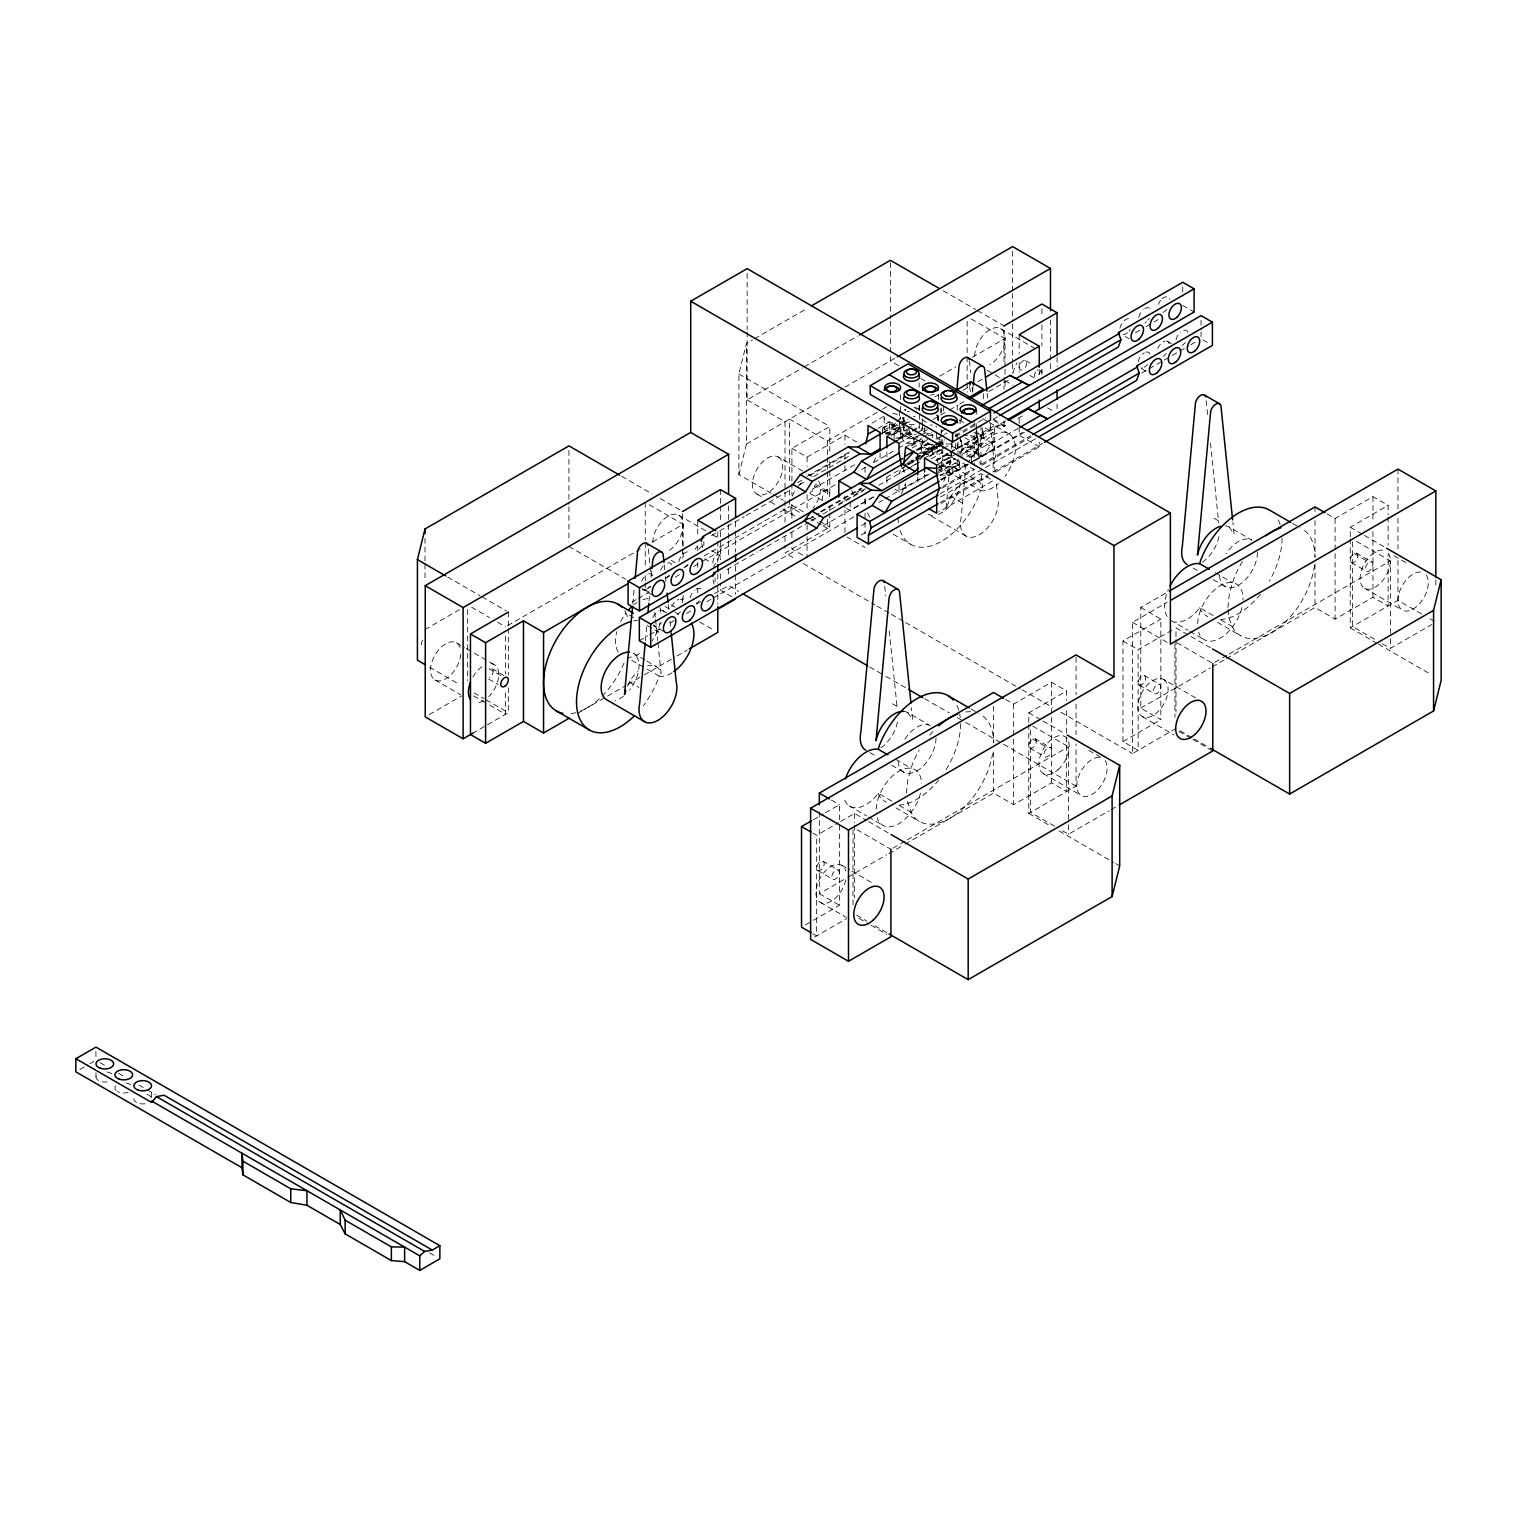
<?xml version="1.0" encoding="UTF-8"?>
<svg xmlns="http://www.w3.org/2000/svg" width="1517" height="1517" viewBox="0 0 1517 1517"><rect width="100%" height="100%" fill="white"/><g stroke="black" fill="none" stroke-linecap="round" stroke-linejoin="round"><path stroke-width="0.75" stroke-dasharray="5 3.75" d="M632.817 603.956L634.087 590.018M645.408 640.591L646.678 626.654M649.029 601.073L649.447 596.428M651.381 575.512L651.798 570.866M951.292 450.909L945.963 509.029L950.856 496.4A26.775 15.454 -60 0 1 982.542 487.905L981.101 473.816M951.5 448.596L951.918 443.931M966.007 464.316L961.114 517.771A26.775 15.454 -60 0 0 979.413 534.742A26.775 15.454 -60 0 0 997.693 496.647L996.252 482.558M966.86 455.005L968.358 438.735M972.606 392.239L973.042 387.594M906.445 793.107L907.924 779.226L912.286 764.587A61.609 35.574 -60 0 1 919.207 750.175M951.633 451.459L950.647 460.713L946.305 475.352A61.609 35.574 -60 0 1 942.626 483.676M1227.898 607.521L1229.377 593.64L1233.738 579.001A61.609 35.574 -60 0 1 1243.03 560.664M421.214 644.877L422.845 638.316M771.205 493.272L738.893 474.593L738.893 373.997L746.459 343.392L752.546 339.884M738.893 474.593L746.459 443.988L746.459 343.392M647.342 669.281L658.985 675.994L657.79 679.957A61.609 35.574 -60 0 1 643.246 705.822M947.48 471.389L980.437 490.408L979.261 494.371A61.609 35.574 -60 0 1 935.837 544.148A61.609 35.574 -60 0 1 899.448 528.314M900.358 470.384L899.031 473.987L905.08 470.498M627.412 686.158L629.403 681.986A26.775 15.454 -60 0 1 637.898 671.424M891.712 801.09L878.153 793.258L876.238 795.856A32.141 18.564 -60 0 1 843.68 796.766M1213.164 615.504L1199.606 607.672L1197.709 610.27A32.141 18.564 -60 0 1 1175.011 622.027M1018.229 428.306L992.289 443.286L982.542 456.352L969.932 449.07L962.1 453.583M969.932 449.07L980.437 436.441L1004.387 422.617M897.969 438.451L903.848 435.057L911.414 425.993M895.485 423.186L891.237 427.775L903.848 435.057M896.907 421.65L901.174 417.061M754.575 338.708L807.272 308.273M747.141 331.901L747.141 399.862L802.265 368.024M804.313 366.849L857.408 336.186M425.007 629.574L459.461 609.682M746.459 443.988L895.694 357.822M791.912 481.117L791.912 448.368L829.799 426.486L829.799 452.218M507.588 625.63L640.269 549.04M652.5 541.967L683.124 524.294L683.124 550.292M789.561 480.567L789.561 419.109L827.448 440.973L880.505 410.33M882.553 409.154L888.678 405.608M939.706 376.159L956.032 366.735M972.359 357.291L1005.031 338.443L1005.031 366.811M791.912 448.368L807.063 457.11L844.95 435.246L856.991 442.187M871.991 423.11L884.089 416.132M878.04 428.363L890.138 421.385M934.737 396.961L938.758 394.648M894.12 424.153A9.159 5.291 0 0 0 889.379 424.153L882.894 427.889A9.159 5.291 0 0 0 882.894 430.638M884.127 430.107L894.196 424.286M807.196 476.281L849.842 451.668M883.406 432.288L897.268 424.286M899.278 423.129L905.308 419.64M882.894 432.876L889.379 429.14A9.159 5.291 0 0 1 900.586 435.626L895.732 438.413M797.79 482.596L801.867 480.244M809.983 475.561L848.553 453.28M891.977 428.211L898.026 424.722M900.036 423.565L908.076 418.92M885.473 434.146L899.581 425.993M901.591 424.836L907.64 421.347M711.435 535.577L717.579 532.031M719.627 530.855L744.202 516.671M746.25 515.477L789.238 490.655M799.478 484.757L805.603 481.211M813.795 476.49L848.61 456.389M886.8 434.26L910.01 420.93M963.238 390.21L969.837 386.323M977.991 381.601L982.087 379.25M886.914 436.384L903.032 427.073M891.749 434.545A9.159 5.291 0 0 0 894.12 434.374L900.586 430.638A9.159 5.291 0 0 0 899.676 426.618M909.271 428.097L902.786 431.852A9.159 5.291 0 0 0 914.011 438.318L920.478 434.583M898.197 438.603L910.295 431.624M912.305 430.449L918.354 426.96M812.353 489.195L855.341 464.373M898.329 439.551L910.617 432.459M912.665 431.283L918.79 427.737M933.126 419.45L947.461 411.183M949.509 410.007L957.701 405.267M959.749 404.091L965.874 400.545M899.695 439.115L907.735 434.488L916.23 434.829M429.273 714.583L461.604 695.924M645.256 582.793L645.256 589.904L651.343 586.377M665.565 578.167L669.642 575.815M683.864 567.605L687.941 565.253M704.191 555.867L789.561 506.583L801.526 513.486M899.031 443.381L915.149 434.071M917.159 432.895L925.237 428.249M988.875 391.5L1010.625 378.947M923.132 432.08L928.006 429.273M632.191 601.946L636.287 599.594M638.335 598.4L648.574 592.502M675.179 577.124L681.323 573.578M693.61 566.486L699.754 562.94M701.783 561.764L836.91 483.752M861.466 469.568L865.562 467.217M873.754 462.476L896.282 449.487M898.329 448.292L918.79 436.479M920.838 435.303L926.982 431.757M905.63 447.174L921.748 437.863M923.758 436.706L931.817 432.061M902.786 436.839A9.159 5.291 0 0 0 914.011 443.305L920.478 439.57A9.159 5.291 0 0 0 920.8 438.204M911.129 445.145L921.198 439.323M911.565 445.96L919.605 441.333L926.413 441.845M912.305 447.951L924.403 440.973L936.52 447.97L936.52 441.087M941.336 431.492L946.191 428.685M927.873 439.437L921.388 443.173A9.159 5.291 0 0 0 932.614 449.658L939.099 445.903M916.116 449.904L928.195 442.926M916.875 450.34L928.954 443.362M935.932 439.171L942.702 435.417M917.88 450.132L928.12 444.216M940.388 437.124L946.532 433.578M917.747 454.171L933.865 444.86M935.875 443.704L941.924 440.214M820.469 511.513L861.087 488.076M920.591 453.716L934.681 445.581M936.691 444.424L944.731 439.778M809.054 518.985L819.199 513.125M821.228 511.95L861.846 488.512M915.301 457.641L935.439 446.017M937.449 444.86L943.479 441.371M860.992 489.82L852.801 494.542L851.871 490.256M908.076 462.628L914.22 459.082M916.268 457.906L936.747 446.074M938.795 444.898L944.92 441.352M955.16 435.436L985.879 417.725M903.696 465.605L913.765 459.784M915.794 458.627L935.951 446.984M937.961 445.827L944.01 442.338M838.806 504.023L865.411 488.664M908.399 463.842L918.638 457.925M920.686 456.75L941.166 444.917M955.501 436.649L973.914 426.012M1135.645 332.64L1143.837 327.919M1145.885 326.724L1152.029 323.178M1154.077 322.002L1158.173 319.632M904.985 466.364L914.353 460.77M915.073 460.542L937.241 447.743M939.251 446.567L945.3 443.078M726.795 569.615L757.495 551.885M759.543 550.709L808.675 522.341M810.723 521.146L820.962 515.249M823.01 514.054L863.95 490.427M886.459 477.419L906.938 465.605M908.986 464.43L917.178 459.689M919.207 458.513L937.639 447.875M924.555 458.115L938.663 449.961M878.817 485.288L909.536 467.558M911.584 466.383L917.728 462.837M929.997 455.745L940.237 449.828M993.464 419.109L997.56 416.739M907.09 469.341L913.139 465.852M915.149 464.676L921.198 461.187M929.257 456.541L941.773 449.487M943.365 448.387L951.823 443.685M931.248 458.892L943.346 451.895L953.453 457.736M973.8 432.629L979.489 434.279L994.64 425.537L994.64 448.71L970.065 462.894M935.856 460.334L947.954 453.355M949.964 452.199L962.062 445.221L959.408 434.943M823.598 525.584L874.778 496.04M936.179 460.58L948.466 453.488M950.514 452.313L983.263 433.407L982.22 429.273M846.372 508.404L850.165 510.584L874.74 496.4M936.141 460.94L948.428 453.848M956.62 449.127L1005.752 420.759M952.733 457.584A9.159 5.291 0 0 0 947.992 457.584L941.507 461.32A9.159 5.291 0 0 0 952.733 467.786L959.218 464.05A9.159 5.291 0 0 0 956.848 458.949M969.173 457.11A9.159 5.291 0 0 0 971.544 456.92L978.029 453.185A9.159 5.291 0 0 0 966.803 446.719L960.337 450.454A9.159 5.291 0 0 0 960.337 453.185M936.691 465.112L993.123 432.535L993.123 441.276L995.778 455.934L993.123 463.14L993.123 471.901M472.451 733.394L508.328 712.687L508.328 686.936M696.531 604.031L700.513 601.718M714.469 593.659L728.577 585.524L738.798 591.421M829.799 513.049L829.799 527.082L785.01 552.947L795.23 558.844M993.882 420.626L1004.026 426.486L1008.976 423.641M1017.983 418.427L1023.956 414.975M938.606 467.141L954.269 458.115M639.34 640.724L647.531 635.983M649.579 634.808L659.819 628.891M670.059 622.994L674.136 620.624M686.424 613.532L692.567 609.986M706.903 601.718L710.999 599.348M713.047 598.172L854.299 516.614M878.855 502.43L882.951 500.06M884.999 498.884L928.006 474.062M938.227 468.146L954.61 458.703M962.802 453.962L983.263 442.149L994.64 448.71M894.992 489.157L899.031 491.489L929.257 474.025M939.345 468.203L955.463 458.892M936.691 473.854L958.858 461.054M966.917 456.408L993.123 441.276M939.895 475.504L962.062 462.704L974.179 469.701L974.179 462.837M940.464 479.77L948.504 475.124M941.507 466.307A9.159 5.291 0 0 0 952.733 472.773L959.218 469.037A9.159 5.291 0 0 0 947.992 462.571L947.992 457.584M973.174 460.978L978.029 458.172A9.159 5.291 0 0 0 966.803 451.687L966.803 446.719M981.783 455.915L1022.382 432.459M861.561 525.546L865.657 523.175M941.412 479.448L968.017 464.069M941.223 480.206L972.757 462.002M974.71 460.865L1025.151 431.795M942.759 486.54L973.592 468.734M981.651 464.069L1030.783 435.701M861.201 535.027L867.345 531.481M941.924 488.322L974.179 469.701M981.992 465.283L1031.124 436.915M1141.675 373.087L1162.136 361.274M1164.184 360.098L1170.328 356.552M1172.376 355.357L1188.759 345.914M1190.807 344.719L1196.951 341.173M940.123 493.821L1036.339 438.28M940.692 496.912L981.006 473.645L993.123 480.642L938.701 512.063M940.123 502.582L991.303 473.02M993.351 471.844L1042.482 443.476M577.218 713.578L605.492 697.251M607.54 696.075L625.914 685.475M627.962 684.281L642.26 676.032M644.289 674.856L674.913 657.183M676.961 655.989L687.163 650.11M941.242 503.416L988.212 476.3M996.385 471.578L1039.259 446.832L1039.259 442.149M79.87 1069.523L87.891 1064.877M89.901 1063.72L93.921 1061.407M1140.784 607.521L1160.846 619.107L1160.846 719.703L1140.784 708.117L1140.784 607.521L1167.332 592.199M1175.997 728.444L1132.516 753.57L1132.516 622.349L1167.218 602.306M813.491 819.654L823.447 813.908M825.438 812.752L839.394 804.693L839.394 821.076M1005.6 699.47L1013.64 704.097L1051.509 682.233L1066.66 690.975L1066.66 700.342M1172.015 630.162L1138.129 649.712L1138.129 750.327L1122.978 741.566L1122.978 640.97L1160.846 619.107M1327.072 513.865L1335.093 518.511L1372.961 496.647L1388.112 505.389L1388.112 514.756M812.884 833.117L816.677 835.317L838.598 822.65M840.589 821.493L854.545 813.434L866.719 820.469M1028.791 722.206L1028.791 712.857L1066.66 690.975M1350.244 536.62L1350.244 527.252L1388.112 505.389M892.963 848.136L905.194 841.063M907.242 839.887L1068.499 746.781L1068.499 822.442M1214.852 662.284L1227.101 655.211M1229.149 654.036L1390.387 560.93L1390.387 636.59M819.332 811.823L819.332 893.703L845.86 878.381M847.908 877.205L886.705 854.792M888.753 853.616L903.032 845.367M905.08 844.192L993.559 793.107L1013.64 804.693L1051.509 782.829L1066.66 791.571L1066.66 709.691M1140.784 708.117L1210.206 668.03M1212.235 666.854L1224.503 659.781M1226.532 658.606L1315.011 607.521L1335.093 619.107L1372.961 597.243L1388.112 605.985L1388.112 554.52M805.508 924.858L811.481 921.407M813.491 920.25L839.394 905.289L839.394 823.409M1122.978 741.566L1160.846 719.703M814.648 937.07L846.581 918.638M1028.791 724.538L1028.791 813.453L1076.065 786.147L1076.065 743.975M1350.244 538.952L1350.244 627.848L1397.972 600.296L1421.884 614.12M1062.507 830.804L1068.499 834.255L1109.155 810.78M1111.184 809.604L1117.271 806.096M1382.423 643.815L1390.387 648.404L1431.896 624.454M940.18 474.859L949.263 475.561L938.625 469.417M980.437 490.408L982.333 490.825A32.141 18.564 -60 0 0 998.243 483.695M658.985 675.994L660.881 676.411A32.141 18.564 -60 0 0 672.372 672.6M1182.729 305.448L1194.088 312.009M1202.924 339.903L1208.613 343.183M1167.578 341.439L1171.371 343.619M1125.292 336.509L1129.065 338.689M1141.694 368.783L1147.383 372.063M943.157 290.752L975.621 309.487M977.65 310.663L1004.026 325.89L1004.026 363.322M1350.244 527.252L1362.361 534.249M1364.39 535.425L1384.585 547.087M1000.575 328.639L1036.471 349.346M1393.933 555.715L1407.89 563.774M971.127 318.873L1005.031 338.443A21.428 12.364 -60 0 1 989.861 364.687M1356.501 541.36L1390.387 560.93M1025.644 360.629L1033.229 364.99M1356.71 553.231A5.347 3.091 -60 0 1 1355.003 561.537A5.347 3.091 -60 0 1 1350.377 558.863A5.347 3.091 -60 0 1 1356.71 553.231L1371.861 561.992A5.347 3.091 -60 0 1 1370.154 570.278A5.347 3.091 -60 0 1 1365.528 567.605A5.347 3.091 -60 0 1 1371.861 561.992M1354.036 553.496L1369.187 562.257M1292.56 523.422L1300.316 527.897M1029.759 375.363L1035.447 378.643A5.347 3.091 -60 0 1 1036.225 371.305M1351.344 562.523L1366.495 571.264M1429.867 618.708L1435.841 622.16M987.131 370.357L993.104 373.808M995.114 374.946L1003.078 379.553M1005.069 380.71L1013.053 385.318M1364.523 588.236L1402.41 610.099M1047.583 407.902L1053.272 411.183M1214.017 518.283L1221.602 522.644M1225.243 525.811A26.775 15.454 -60 0 1 1229.168 527.025L1251.904 540.147A26.775 15.454 -60 0 0 1226.324 553.629M993.066 419.014L1005.031 425.917M1374.44 639.207L1352.519 626.54L1352.519 541.436M898.519 365.578L890.403 360.894L890.403 353.859M920.838 378.454L924.896 380.805M1039.259 446.832L1019.177 435.246L1019.177 411.847M1350.244 627.848L1376.507 643.018M1378.517 644.175L1431.043 674.515M982.694 418.654L988.496 422.01M989.236 422.409L1007.876 433.198M985.045 427.87L993.123 432.535M959.521 420.266L963.466 422.56M975.526 432.004L979.489 434.279M980.437 436.441L992.289 443.286M1215.231 572.668L1232.676 582.737M1193.215 568.117L1197.197 570.43M1213.145 579.627L1225.11 586.529M964.793 437.655L980.304 446.605A32.141 18.564 -60 0 1 1011.725 436.194A32.141 18.564 -60 0 1 1005.031 476.357M907.735 434.488L919.605 441.333M1220.92 619.979L1232.562 626.692M954.914 467.805L977.65 480.927M1217.392 622.292L1240.659 635.718M1170.498 620.188L1187.944 630.257M1189.878 631.375L1203.436 639.207M738.893 373.997L829.799 426.486M950.856 496.4L966.007 505.142M1210.509 647.778L1175.997 627.848L1175.997 637.216M1176.927 642.753L1212.804 663.46M747.141 399.862L785.01 421.726L785.01 489.669M1132.516 622.349L1170.384 644.213M966.007 536.07L928.139 514.206A26.775 15.454 -60 0 0 932.064 515.401M1122.978 640.97L1138.129 649.712M778.297 456.958A21.428 12.364 -60 0 1 771.508 490.162A21.428 12.364 -60 0 1 752.963 479.448A21.428 12.364 -60 0 1 778.297 456.958L806.21 473.076M808.201 474.233L812.202 476.528M1163.672 679.464A21.428 12.364 -60 0 1 1156.883 712.649A21.428 12.364 -60 0 1 1138.338 701.935A21.428 12.364 -60 0 1 1163.672 679.464L1199.568 700.171M815.425 484.17L828.68 491.83M1144.595 675.691A5.347 3.091 -60 0 1 1142.889 683.996A5.347 3.091 -60 0 1 1138.262 681.323A5.347 3.091 -60 0 1 1144.595 675.691L1159.746 684.451A5.347 3.091 -60 0 1 1158.04 692.738A5.347 3.091 -60 0 1 1153.413 690.064A5.347 3.091 -60 0 1 1159.746 684.451M829.287 496.761A5.347 3.091 -60 0 0 826.007 492.096L814.648 485.535A5.347 3.091 -60 0 1 809.869 492.513M893.285 534.287L910.731 544.356M810.059 493.461L823.333 501.103M1139.229 684.982L1154.38 693.724M773.234 494.428L783.322 500.269M791.4 504.933L803.536 511.931M811.614 516.595L817.663 520.084M819.692 521.26L829.799 527.082M846.941 536.999L865.012 547.428M1180.055 730.796L1192.248 737.831M1194.277 738.988L1208.48 747.198M809.49 518.093L821.456 524.996M823.447 526.134L827.448 528.447L827.448 518.985M1178.918 731.365L1190.883 738.286M1192.874 739.424L1212.804 750.934M756.869 494.087L762.861 497.538M770.826 502.127L774.827 504.44M782.791 509.048L794.756 515.951A21.428 12.364 -60 0 1 790.319 506.147M1142.244 716.574L1174.139 734.987M803.403 563.565L874.949 604.866M876.997 606.042L889.265 613.133M891.313 614.309L903.582 621.382M905.611 622.558L1020.088 688.661M1022.136 689.837L1052.798 707.529M1060.971 712.25L1132.516 753.57M621.705 476.338L652.139 493.916M660.255 498.6L680.545 510.319M1028.791 712.857L1040.909 719.854M1042.938 721.011L1065.143 733.849M1088.732 750.346L1100.697 757.248M678.687 515.192L710.582 533.605M712.573 534.761L716.574 537.056A21.428 12.364 -60 0 0 713.426 536.089M649.238 504.725L683.124 524.294M1032.603 726.055L1068.499 746.781M711.757 550.576L719.342 554.957M1035.258 738.817A5.347 3.091 -60 0 1 1033.551 747.122A5.347 3.091 -60 0 1 1028.924 744.449A5.347 3.091 -60 0 1 1035.258 738.817L1050.409 747.578A5.347 3.091 -60 0 1 1048.702 755.864A5.347 3.091 -60 0 1 1044.075 753.19A5.347 3.091 -60 0 1 1050.409 747.578M1032.584 739.082L1047.735 747.843M971.108 709.008L978.863 713.483M704.514 558.768L712.099 563.148M1029.891 748.109L1045.042 756.85M869.62 666.949L883.937 675.217M885.966 676.392L906.408 688.187M924.801 698.806L949.339 712.971M957.511 717.693L963.655 721.239M965.684 722.414L1076.065 786.147M1043.393 773.651L1081.261 795.515M671.216 560.361L675.198 562.655M731.82 596.769L720.442 590.208L720.442 583.192M892.565 703.869L898.254 707.15M903.791 711.397A26.775 15.454 -60 0 1 907.716 712.611L928.556 724.652M645.256 589.904L649.238 592.199M671.159 604.866L675.16 607.16M1054.543 826.196L1030.612 812.391L1030.612 724.917M568.932 546.48L625.763 579.285M641.994 588.653L648.081 592.161M699.735 621.989L713.786 630.105M652.082 594.911L642.62 589.449A8.837 5.101 -60 0 0 650.148 586.245M1028.791 813.453L1051.016 826.272M1059.094 830.937L1113.63 862.433M1115.659 863.59L1119.698 865.923M665.11 606.478L672.865 610.953M674.8 612.072L678.668 614.328M662.701 610.536L666.494 612.716M895.732 759.372L911.224 768.323M663.327 631.319L653.865 625.838A8.837 5.101 -60 0 0 661.412 622.634M869.772 752.565L875.745 756.016M891.693 765.213L903.658 772.134M633.651 617.647L625.895 613.171L624.852 610.63M647.209 625.478L653.031 628.834M654.965 629.953L658.852 632.191L657.79 629.669A61.609 35.574 -60 0 0 650.869 623.24M899.467 805.565L911.091 812.278M644.839 659.952L633.461 653.391A26.775 15.454 -60 0 1 629.536 690.064M646.716 661.052L656.197 666.513M895.94 807.878L919.207 821.304M631.831 660.331L645.408 668.163M849.046 805.774L866.491 815.843M868.426 816.961L881.984 824.793M447.724 577.086L480.055 595.745M482.065 596.921L506.318 610.915M629.403 681.986L638.885 687.448M831.373 800.066L839.394 804.693M868.748 821.645L889.038 833.364M471.654 607.255L489.593 617.609M497.576 622.217L505.54 626.824M857.029 829.742L890.915 849.311M456.408 642.81L464.392 647.418M466.383 648.574L472.356 652.026M474.347 653.163L494.277 664.674M841.783 865.297L849.748 869.905M851.739 871.061L873.678 883.728M492.077 668.675L507.228 677.416M500.762 675.501L489.403 668.94A5.347 3.091 -60 0 1 493.177 671.121A5.347 3.091 -60 0 1 489.403 677.682M823.143 861.296A5.347 3.091 -60 0 1 821.437 869.582A5.347 3.091 -60 0 1 816.81 866.909A5.347 3.091 -60 0 1 823.143 861.296L838.294 870.037A5.347 3.091 -60 0 1 836.588 878.343A5.347 3.091 -60 0 1 831.961 875.65A5.347 3.091 -60 0 1 838.294 870.037M488.607 679.047L498.088 684.508M817.777 870.568L832.928 879.31M429.558 667.196L459.86 684.679M473.987 692.852L484.094 698.673M486.123 699.849L508.328 712.687M819.332 893.703L839.394 905.289M856.574 915.206L866.719 921.066M874.835 925.749L887.009 932.784M473.645 695.867L487.602 703.926M489.593 705.083L505.54 714.298L505.54 690.652M859.02 918.373L868.976 924.118M870.986 925.275L886.933 934.472M434.981 679.919L460.903 694.881M820.356 902.425L846.277 917.387M812.884 933.713L816.677 935.913L816.677 835.317M100.027 1062.621L106.152 1066.167M118.44 1073.259L124.584 1076.805M138.919 1085.072L145.063 1088.618M147.111 1089.794L155.303 1094.534M429.614 1252.909L435.758 1256.455M1229.168 527.025L1234.079 534.003L1232.866 522.265M907.716 712.611L912.608 719.589L911.414 707.851M627.545 616.717L625.895 613.171A32.141 18.564 -60 0 0 619.543 623.98M1199.606 607.672L1200.781 610.27A61.609 35.574 -60 0 0 1207.703 616.698M878.153 793.258L879.329 795.856A61.609 35.574 -60 0 0 886.25 802.284M980.304 446.605L979.261 444.083A61.609 35.574 -60 0 0 963.314 434.867M902.975 467.52L904.568 473.683M969.382 386.664L970.975 392.865M712.99 579.949L714.033 584.102M701.726 543.56L702.788 547.694M1228.144 609.55L1229.377 619.676L1233.738 629.29A61.609 35.574 -60 0 0 1279.95 626.786A61.609 35.574 -60 0 0 1314.651 564.002M951.633 442.774L952.145 446.832M907.431 801.223L912.286 814.894A61.609 35.574 -60 0 0 957.568 813.131A61.609 35.574 -60 0 0 992.895 751.939M1206.167 400.791L1207.854 417.232M1210.509 443.059L1218.682 522.91M987.112 393.339L987.605 398.023M990.241 423.85L995.304 473.171M969.553 361.103L970.766 372.841M972.207 386.93L972.681 391.633M976.303 426.846L980.153 464.43M884.714 586.396L885.681 595.783M889.284 630.996L897.23 708.496M664.218 564.836L665.186 574.222M665.413 576.574L665.906 581.276M668.314 604.752L668.788 609.455M669.983 621.193L670.704 628.228M648.347 549.04L651.229 577.218M654.832 612.432L655.325 617.135M655.553 619.486L657.733 640.61M657.961 642.961L661.09 673.491A26.775 15.454 -60 0 0 647.702 665.754M1435.841 579.987L1435.841 587.022M1397.972 469.094L1397.972 508.916M1397.972 518.283L1397.972 548.756M1397.972 560.475L1397.972 600.296M1390.387 638.96L1390.387 648.404M1388.112 517.088L1388.112 545.153M1372.961 496.647L1372.961 522.379M1372.961 531.727L1372.961 597.243M1335.093 518.511L1335.093 619.107M1315.011 506.925L1315.011 511.494M1315.011 520.634L1315.011 557.213A61.609 35.574 -60 0 0 1302.25 529.016M1315.011 564.077L1315.011 607.521M1201.047 320.277L1201.047 329.549M1201.047 331.863L1201.047 336.49M1182.729 286.903L1182.729 296.175M1175.997 639.548L1175.997 712.08M1174.935 643.966L1174.935 717.257M1076.065 657.278L1076.065 694.767M1076.065 704.135L1076.065 734.588M1068.499 824.793L1068.499 834.255M1057.065 357.216L1057.065 366.583M1057.065 404.015L1057.065 408.699M1051.509 682.233L1051.509 714.981M1051.509 717.332L1051.509 782.829M1050.485 320.011L1050.485 369.219M1041.914 308.71L1041.914 315.726M1041.914 325.074L1041.914 346.141M1041.914 369.522L1041.914 374.206M1039.259 369.636L1039.259 374.301M1019.177 334.65L1019.177 353.366M1019.177 362.715L1019.177 372.082M1013.64 704.097L1013.64 736.845M1013.64 739.196L1013.64 804.693M1012.597 251.272L1012.597 291.112M1012.597 293.464L1012.597 321.566M1012.597 323.917L1012.597 361.406M1012.597 363.758L1012.597 373.125M1005.031 369.181L1005.031 378.643M1005.031 380.995L1005.031 388.087M1004.026 377.373L1004.026 389.054M1004.026 421.821L1004.026 426.486M993.559 706.22L993.559 742.799A61.609 35.574 -60 0 0 980.797 714.602M993.559 751.958L993.559 793.107M983.395 393.756L983.395 400.716M983.263 433.407L983.263 442.149M981.006 425.537L981.006 464.486M978.332 451.819L978.332 456.807M976.815 431.283L976.815 451.819M976.152 423.471L976.152 430.544M976.152 432.895L976.152 439.968M974.179 421.593L974.179 426.182M974.179 435.341L974.179 460.542M971.544 456.92L971.544 461.908M967.144 321.301L967.144 354.409M967.144 356.76L967.144 380.407M967.144 382.777L967.144 392.22M962.062 445.221L962.062 458.343M961.55 415.317L961.55 422.162M961.55 440.404L961.55 451.819M960.09 418.768L960.09 430.544M960.014 451.819L960.014 456.807M959.521 462.685L959.521 467.672M958.004 442.149L958.004 462.685A7.642 4.399 0 0 1 946.551 466.496A7.642 4.399 0 0 1 946.551 458.874A7.642 4.399 0 0 1 958.004 462.685M957.208 405.475L957.208 410.197M957.208 434.412L957.208 441.485M957.208 443.836L957.208 450.89A8.04 4.646 0 0 0 949.187 446.263M955.463 443.59L955.463 450.151M952.733 467.786L952.733 472.773M943.346 406.082L943.346 412.946M942.721 439.873L942.721 444.443M942.721 446.719L942.721 462.685M941.147 407.826L941.147 412.548M941.147 429.709L941.147 436.763M941.147 439.115L941.147 446.188M941.204 462.685L941.204 467.672M940.919 408.699L940.919 413.269M938.492 394.667L938.492 399.388M938.283 416.416L938.283 421.119M937.999 415.715L937.999 420.266M937.885 414.881L937.885 421.726M936.52 431.928L936.52 438.811M932.746 437.825L932.746 434.507A9.159 5.291 0 0 1 930.376 434.677M932.614 449.658L932.614 454.645A9.159 5.291 0 0 1 921.388 448.16M924.403 427.851L924.403 432.212M924.555 474.157L924.555 478.727M922.601 424.001L922.601 430.847M922.601 439.987L922.601 444.538M922.203 418.768L922.203 425.841M921.084 444.538L921.084 449.525M919.567 405.608L919.264 428.647M919.093 382.701L919.093 387.252M919.093 405.513L919.093 410.064M917.747 477.096L917.747 483.961M914.011 438.318L914.011 443.305M909.271 429.766L909.271 433.085A9.159 5.291 0 0 1 911.641 432.914M905.63 484.359L905.63 488.739M903.999 417.251L903.999 433.217M903.487 417.384L903.487 429.159M902.482 433.217L902.482 438.204M900.624 394.667L900.624 404.091M900.624 406.442L900.624 413.515M900.908 429.254L900.908 434.241M899.372 411.012L899.372 420.133M899.372 422.428L899.372 429.254A7.642 4.399 0 0 1 887.919 433.085A7.642 4.399 0 0 1 887.919 425.443A7.642 4.399 0 0 1 899.372 429.254M899.031 484.928L899.031 491.489M894.12 434.374L894.12 439.361M890.403 262.631L890.403 318.779M890.403 321.111L890.403 351.527M889.379 424.153L889.379 429.14M886.914 452.407L886.914 456.996M886.914 477.608L886.914 484.492M884.108 417.858L884.108 429.254M882.591 429.254L882.591 434.241M880.088 453.052L880.088 459.935M865.012 467.407L865.012 474.271M865.012 503.985L865.012 497.121A61.609 35.574 -60 0 0 866.055 507.437M865.012 513.125L865.012 519.99M865.012 522.284L865.012 533.7M854.545 813.434L854.545 822.802M854.545 825.134L854.545 897.666M853.028 829.799L853.028 905.459M850.165 501.843L850.165 510.584M844.95 435.246L844.95 444.595M844.95 453.962L844.95 463.311M844.95 465.643L844.95 472.678M844.95 496.059L844.95 507.759M844.95 510.091L844.95 535.842M829.799 461.585L829.799 468.601M829.799 470.934L829.799 496.666M829.799 506.033L829.799 510.717M827.448 440.973L827.448 455.157M827.448 457.527L827.448 469.341M827.448 471.711L827.448 497.709M807.063 457.11L807.063 466.459M807.063 494.542L807.063 510.907M807.063 524.958L807.063 534.306M807.063 536.639L807.063 557.706L791.912 548.964L791.912 541.929M791.912 483.449L791.912 495.149M791.912 504.497L791.912 518.549M791.912 532.581L791.912 539.597M789.561 490.029L789.561 497.121M789.561 499.491L789.561 506.583M785.01 492.02L785.01 506.071M785.01 508.423L785.01 522.474M785.01 536.544L785.01 548.244M747.141 273.325L747.141 329.568M735.593 521.753L735.593 528.769M735.593 531.121L735.593 552.169M735.593 566.201L735.593 594.285M728.577 505.863L728.577 522.265M728.577 524.598L728.577 538.668M728.577 541L728.577 555.07M728.577 569.122L728.577 573.805M720.442 489.612L720.442 503.663M720.442 505.995L720.442 522.379M720.442 531.727L720.442 559.792M720.442 573.843L720.442 580.859M717.806 531.822L717.806 538.838M717.806 541.19L717.806 562.238M717.806 573.938L717.806 583.287M717.806 585.638L717.806 604.354M715.095 577.92L715.095 582.054M703.85 541.512L703.85 545.646M697.725 520.236L697.725 536.601M697.725 545.968L697.725 550.652M697.725 562.352L697.725 569.368M697.725 588.084L697.725 592.749M683.124 552.662L683.124 557.384M683.124 595.214L683.124 599.936M682.574 513.827L682.574 546.575M682.574 548.926L682.574 558.275M682.574 598.039L682.574 602.723M645.256 502.411L645.256 540.242M645.256 542.612L645.256 566.258M645.256 575.702L645.256 580.442M568.932 450.568L568.932 504.365M568.932 506.697L568.932 541.797M508.328 612.072L508.328 626.123M508.328 628.455L508.328 675.255M505.54 636.268L505.54 674.098M467.672 609.682L467.672 680.602M425.007 538.345L425.007 561.726M425.007 564.077L425.007 580.442M151.548 1092.278L151.548 1098.839M95.988 1072.614L95.988 1076.975M95.931 1051.509L95.931 1058.07M1197.634 623.639A32.141 18.564 -60 0 1 1221.488 585.012A32.141 18.564 -60 0 1 1243.011 600.144M1241.949 607.502A32.141 18.564 -60 0 1 1235.54 622.596L1230.647 629.29A32.141 18.564 -60 0 1 1198.601 632.115M1278.3 519.895A61.609 35.574 -60 0 1 1280.576 526.039M1282.055 538.194A61.609 35.574 -60 0 1 1269.312 581.125M1260.286 594.323A61.609 35.574 -60 0 1 1220.787 619.524M1167.123 616.49A32.141 18.564 -60 0 1 1168.299 589.601M1257.441 552.416A26.775 15.454 -60 0 1 1238.498 585.202A26.775 15.454 -60 0 1 1219.573 574.279M1218.928 536.563A26.775 15.454 -60 0 1 1200.63 563.338M909.081 422.447A9.159 5.291 0 0 1 906.882 421.916M904.985 421.081A9.159 5.291 0 0 1 902.293 417.346M913.822 407.239A9.159 5.291 0 0 1 919.397 409.704M915.282 416.17A7.642 4.399 0 0 1 913.443 416.606M904.853 410.159A7.642 4.399 0 0 1 906.066 409.23M915.282 408.547A7.642 4.399 0 0 1 916.856 409.23M961.797 452.957A7.642 4.399 0 0 1 968.51 447.42A7.642 4.399 0 0 1 976.777 452.199A7.642 4.399 0 0 1 967.201 456.067M976.815 413.041A7.642 4.399 0 0 1 976.55 414.179M921.521 430.771A9.159 5.291 0 0 1 921.521 428.022M930.376 433.805A7.642 4.399 0 0 1 923.758 431.605M923 430.544A7.642 4.399 0 0 1 923 428.249M930.376 424.988A7.642 4.399 0 0 1 932.348 425.139M935.761 426.277A7.642 4.399 0 0 1 936.975 427.187M934.188 394.439A7.642 4.399 0 0 1 930.376 395.027M917.027 436.327A7.642 4.399 0 0 1 906.237 436.327A7.642 4.399 0 0 1 906.237 430.088M950.931 443.893A9.159 5.291 0 0 1 942.076 442.509M939.706 440.139A9.159 5.291 0 0 1 939.706 437.408M955.027 435.038A9.159 5.291 0 0 1 956.487 436.137M941.185 432.648A7.642 4.399 0 0 1 941.943 431.587M956.184 433.786A7.642 4.399 0 0 1 955.938 434.924M1162.174 298.754A8.837 5.101 -60 0 1 1169.835 299.456M1166.914 309.24A8.837 5.101 -60 0 1 1162.174 312.711M1158.381 304.31A8.837 5.101 -60 0 1 1160.676 300.347M1144.861 308.52A8.837 5.101 -60 0 1 1150.891 310.378M1149.279 318.286A8.837 5.101 -60 0 1 1147.971 320.182M1146.473 321.775A8.837 5.101 -60 0 1 1144.861 322.95M1138.812 317.356A8.837 5.101 -60 0 1 1143.23 309.696M1119.887 328.279A8.837 5.101 -60 0 1 1125.102 319.992A8.837 5.101 -60 0 1 1131.322 319.935M1130.336 329.227A8.837 5.101 -60 0 1 1129.046 331.123M1127.529 332.697A8.837 5.101 -60 0 1 1122.789 334.726M1183.715 330.251A8.837 5.101 -60 0 1 1188.342 334.555M1185.232 342.614A8.837 5.101 -60 0 1 1182.103 345.383M1176.054 339.77A8.837 5.101 -60 0 1 1180.473 332.128M1166.289 341.041A8.837 5.101 -60 0 1 1169.19 343.733M1166.289 353.537A8.837 5.101 -60 0 1 1163.16 356.305M1157.755 348.607A8.837 5.101 -60 0 1 1161.548 343.051M1163.16 341.875A8.837 5.101 -60 0 1 1164.772 341.192M1145.847 352.115A8.837 5.101 -60 0 1 1150.265 354.675M1147.345 364.478A8.837 5.101 -60 0 1 1144.216 367.247M1142.604 367.929A8.837 5.101 -60 0 1 1141.087 368.081M1138.186 361.653A8.837 5.101 -60 0 1 1144.216 352.816M648.65 573.881A8.837 5.101 -60 0 1 653.068 576.441M641.615 581.314A8.837 5.101 -60 0 1 647.038 574.583M667.594 562.959A8.837 5.101 -60 0 1 672.012 565.5M669.092 575.303A8.837 5.101 -60 0 1 665.963 578.072M660.559 570.373A8.837 5.101 -60 0 1 664.351 564.817M678.876 561.537A8.837 5.101 -60 0 1 684.091 553.231A8.837 5.101 -60 0 1 690.33 553.193M688.035 564.362A8.837 5.101 -60 0 1 684.907 567.13M889.379 434.374A9.159 5.291 0 0 1 883.804 431.909M896.319 424.684A9.159 5.291 0 0 1 898.216 425.519M659.895 610.289A8.837 5.101 -60 0 1 664.313 612.83M652.86 617.703A8.837 5.101 -60 0 1 658.283 610.972M680.337 599.196A8.837 5.101 -60 0 1 682.631 600.523M680.337 611.711A8.837 5.101 -60 0 1 677.227 614.48M671.803 606.781A8.837 5.101 -60 0 1 678.839 599.348M696.151 589.108A8.837 5.101 -60 0 1 701.575 589.582M699.28 600.77A8.837 5.101 -60 0 1 696.151 603.538M690.121 597.945A8.837 5.101 -60 0 1 694.539 590.284M947.101 433.502A8.04 4.646 0 0 1 945.167 433.047M942.228 431.34A8.04 4.646 0 0 1 941.412 430.221M951.254 455.384A8.04 4.646 0 0 1 941.412 449.696M932.329 444.443A8.04 4.646 0 0 1 922.203 439.968M928.157 435.474A8.04 4.646 0 0 1 938.283 439.968M970.197 435.474A8.04 4.646 0 0 1 976.038 440.764A8.04 4.646 0 0 1 967.429 444.576A8.04 4.646 0 0 1 960.09 439.968M919.283 406.082A8.04 4.646 0 0 1 918.487 409.609M909.442 411.771A8.04 4.646 0 0 1 907.507 411.316M905.839 410.576A8.04 4.646 0 0 1 904.568 409.609M911.527 433.805A8.04 4.646 0 0 1 904.568 426.846M909.442 424.684A8.04 4.646 0 0 1 917.216 425.879M918.487 426.846A8.04 4.646 0 0 1 919.283 427.965M892.584 413.591A8.04 4.646 0 0 1 900.358 419.432M892.584 422.864A8.04 4.646 0 0 1 884.828 417.023M936.141 414.937A8.04 4.646 0 0 1 937.43 420.55M926.451 422.238A8.04 4.646 0 0 1 922.696 419.432M974.71 355.945A21.428 12.364 -60 0 1 989.861 329.701A21.428 12.364 -60 0 1 1005.031 338.443M1388.358 553.345A21.428 12.364 -60 0 1 1377.872 585.391A21.428 12.364 -60 0 1 1360.313 575.246A21.428 12.364 -60 0 1 1382.821 550.14M652.822 542.498A21.428 12.364 -60 0 1 667.973 516.254A21.428 12.364 -60 0 1 683.124 524.996A21.428 12.364 -60 0 1 667.973 551.24M460.789 654.168A21.428 12.364 -60 0 1 438.508 680.924A21.428 12.364 -60 0 1 436.289 653.068A21.428 12.364 -60 0 1 460.334 648.385M845.709 879.936A21.428 12.364 -60 0 1 822.385 903.203A21.428 12.364 -60 0 1 822.385 874.55A21.428 12.364 -60 0 1 845.709 870.891M818.592 481.06A21.428 12.364 -60 0 1 813.036 508.176M792.348 496.211A21.428 12.364 -60 0 1 794.756 491.205M797.885 486.616A21.428 12.364 -60 0 1 804.162 480.718M1040.871 370.224A21.428 12.364 -60 0 1 1038.462 375.249M1013.109 372.973A21.428 12.364 -60 0 1 1017.035 362.866M721.011 546.86A21.428 12.364 -60 0 1 713.426 566.391M695.146 549.419A21.428 12.364 -60 0 1 697.156 546.291M491.148 663.706A21.428 12.364 -60 0 1 498.657 676.051A21.428 12.364 -60 0 1 488.758 696.682M483.582 700.74A21.428 12.364 -60 0 1 475.997 702.769M472.868 677.056A21.428 12.364 -60 0 1 483.582 665.735M1105.097 760.643A21.428 12.364 -60 0 1 1094.61 792.67A21.428 12.364 -60 0 1 1077.051 782.544A21.428 12.364 -60 0 1 1099.56 757.438M1426.245 575.208A21.428 12.364 -60 0 1 1415.759 607.255A21.428 12.364 -60 0 1 1398.2 597.11A21.428 12.364 -60 0 1 1420.689 572.023M939.402 449.525A9.159 5.291 0 0 1 939.099 450.89M927.873 444.424A9.159 5.291 0 0 1 932.614 444.424M936.861 446.738A7.642 4.399 0 0 1 925.598 448.046A7.642 4.399 0 0 1 924.839 441.428M107.119 1081.905A8.837 5.101 0 0 1 100.406 1081.393M98.586 1080.578A8.837 5.101 0 0 1 97.164 1074.434M107.119 1072.045A8.837 5.101 0 0 1 112.486 1074.434M128.186 1092.335A8.837 5.101 0 0 1 117.511 1091.519M116.107 1090.458A8.837 5.101 0 0 1 116.107 1085.357M126.044 1082.986A8.837 5.101 0 0 1 131.429 1085.357M144.987 1103.769A8.837 5.101 0 0 1 135.696 1101.949A8.837 5.101 0 0 1 135.051 1096.298M147.13 1094.421A8.837 5.101 0 0 1 151.245 1097.531M1041.402 369.92A5.347 3.091 -60 0 1 1041.781 373.03M1037.135 370.357A5.347 3.091 -60 0 1 1038.121 369.636M1021.984 370.053A5.347 3.091 -60 0 1 1020.069 364.118A5.347 3.091 -60 0 1 1026.402 361.425A5.347 3.091 -60 0 1 1022.97 369.636M982.409 428.003A32.141 18.564 -60 0 1 968.111 461.983M965.286 464.676A32.141 18.564 -60 0 1 949.377 471.787L944.484 470.725A32.141 18.564 -60 0 1 938.776 464.771M938.094 463.026A32.141 18.564 -60 0 1 937.487 449.809M869.772 517.221A61.609 35.574 -60 0 1 867.136 511.419M873.527 462.344A61.609 35.574 -60 0 1 876.655 456.181M891.162 435.929A61.609 35.574 -60 0 1 901.003 426.827M902.899 425.386A61.609 35.574 -60 0 1 908.569 421.688M822.726 500.553A5.347 3.091 -60 0 1 826.007 492.096M898.348 522.512A61.609 35.574 -60 0 1 897.969 516.159M901.61 493.935A61.609 35.574 -60 0 1 905.535 483.468M919.757 460.011A61.609 35.574 -60 0 1 937.734 443.078M938.246 471.37A26.775 15.454 -60 0 1 960.451 481.022A26.775 15.454 -60 0 1 936.634 514.965M713.009 562.845A5.347 3.091 -60 0 1 717.162 554.975A5.347 3.091 -60 0 1 719.949 559.887M698.825 549.306A5.347 3.091 -60 0 1 704.191 546.215M659.876 607.483A32.141 18.564 -60 0 1 660.957 613.589M660.123 622.558A32.141 18.564 -60 0 1 651.836 641.255M639.434 653.58A32.141 18.564 -60 0 1 627.924 657.392M618.178 651.95A32.141 18.564 -60 0 1 616.831 631.641M634.125 604.619A32.141 18.564 -60 0 1 637.083 602.514M642.999 599.651A32.141 18.564 -60 0 1 648.593 598.703M624.018 663.024A61.609 35.574 -60 0 1 579.551 711.473M575.853 712.668A61.609 35.574 -60 0 1 567.339 713.805M633.518 620.984A61.609 35.574 -60 0 1 637.804 620.415M623.373 696.227A26.775 15.454 -60 0 1 615.181 700.551M876.162 809.225A32.141 18.564 -60 0 1 899.05 771.129A32.141 18.564 -60 0 1 921.577 783.436M920.497 793.088A32.141 18.564 -60 0 1 914.087 808.182L909.195 814.894A32.141 18.564 -60 0 1 877.129 817.72M929.637 735.252A61.609 35.574 -60 0 1 934.093 730.322M965.608 711.985A61.609 35.574 -60 0 1 971.79 711.814M956.848 705.5A61.609 35.574 -60 0 1 960.242 717.427M960.602 723.78A61.609 35.574 -60 0 1 945.47 770.636M938.833 779.909A61.609 35.574 -60 0 1 899.334 805.11M935.989 738.002A26.775 15.454 -60 0 1 917.88 770.295A26.775 15.454 -60 0 1 898.178 761.724M904.872 739.215A26.775 15.454 -60 0 1 930.433 725.733M897.457 722.168A26.775 15.454 -60 0 1 879.177 748.924M1058.032 769.726A21.428 12.364 -60 0 0 1064.82 736.541A21.428 12.364 -60 0 0 1039.467 759.012A21.428 12.364 -60 0 0 1058.032 769.726"/><path stroke-width="1.5" d="M632.608 606.288L624.511 694.615L625.763 690.368M635.149 578.394L637.5 552.814A7.49 4.323 -60 0 1 642.108 544.091A7.49 4.323 -60 0 1 647.93 545.21M645.199 642.924L639.662 703.357A26.775 15.454 -60 0 0 657.961 720.328A26.775 15.454 -60 0 0 676.241 682.233L671.197 632.93M647.968 612.697L648.821 603.406M652.007 568.534L652.651 561.555A7.49 4.323 -60 0 1 657.961 552.378A7.49 4.323 -60 0 1 663.251 555.45L663.972 562.485M956.829 390.476L958.953 367.228A7.49 4.323 -60 0 1 963.56 358.486A7.49 4.323 -60 0 1 969.382 359.624M973.25 385.28L974.104 375.969A7.49 4.323 -60 0 1 979.413 366.792A7.49 4.323 -60 0 1 984.704 369.845L986.884 390.988M865.752 443.855L867.971 434.184L867.971 425.443L880.088 432.44L880.088 450.758M903.848 463.652L905.63 447.174L917.785 454.209L917.747 474.802M425.519 664.863L417.422 660.198L417.422 559.602L425.007 528.978L568.932 445.884L619.676 475.162M889.038 933.96L968.187 979.641L1112.113 896.547L1112.113 795.951L1119.698 765.327L1067.172 735.005M1112.113 896.547L1119.698 865.923L1119.698 765.327M1210.509 748.374L1289.64 794.055L1433.565 710.961L1433.565 610.365L1441.15 579.741L1386.614 548.244M1433.565 710.961L1441.15 680.337L1441.15 579.741M845.386 779.017A32.141 18.564 -60 0 1 878.286 749.303L879.329 745.568A61.609 35.574 -60 0 1 953.283 700.077M1170.081 585.827A32.141 18.564 -60 0 1 1199.738 563.698L1200.781 559.963A61.609 35.574 -60 0 1 1269.312 509.996L1290.626 522.303M701.214 541.493L702.599 536.677L792.974 484.492L800.331 474.574L848.193 446.927L857.958 446.984L870.568 454.266L880.353 448.615M712.914 576.289L713.843 573.085L808.296 518.549M969.837 385.053L970.766 381.848L983.395 389.129L968.244 397.871M868.464 543.939L868.464 535.198L871.118 527.897L869.715 521.488L857.105 514.206L857.105 537.378L868.464 543.939L938.075 503.758M1007.8 419.583L1194.088 312.009L1194.088 288.837L1118.332 332.564L1120.987 339.713L1118.332 347.014L999.608 415.563M1044.53 442.3L1212.405 345.383L1212.405 322.192L1136.65 365.938L1139.286 373.068L1136.65 380.369L1038.387 437.105M899.505 452.919L873.394 468.013L866.567 479.372L853.957 472.09L838.806 480.851L838.806 497.064M937.904 474.688L891.693 501.368L884.866 512.746L872.256 505.445L857.105 514.206M840.077 495.054L639.453 610.877L628.095 604.316L628.095 581.144L639.453 587.686L805.603 491.773L812.183 481.42L860.063 453.773L870.568 454.266M857.465 527.897L650.698 647.285L639.34 640.724L639.34 617.533L650.698 624.094L816.848 528.181L823.428 517.809L871.308 490.181L881.813 490.655L915.092 471.446L918.126 467.824M853.957 472.09L861.523 461.168L897.685 440.271M872.256 505.445L879.841 494.523L926.053 467.843L936.653 468.279M902.786 458.456L811.576 510.964L804.219 520.9L816.848 528.181M871.308 490.181L859.437 483.335L869.203 483.373L902.482 464.164L913.841 451.933M340.244 1224.484L306.965 1205.275L290.771 1202.488L242.891 1174.841L241.98 1167.749L75.85 1071.836L75.85 1058.714L151.605 1102.461L156.46 1096.601L164.101 1095.236L432.288 1250.065L439.854 1245.685L439.854 1258.807L419.773 1270.412L404.622 1261.651L391.367 1260.57L345.155 1233.89L340.244 1224.484L340.244 1209.921L345.155 1220.199L345.155 1233.89M419.773 1270.412L419.773 1255.848L424.646 1251.43L432.288 1250.065M473.228 732.958L463.121 738.779L425.234 716.915L425.234 585.695L690.709 432.44L690.709 301.219L747.141 268.642L1170.384 513.011L1170.384 644.213L1435.841 490.958L1435.841 577.655M811.33 305.941L890.403 260.298L939.099 288.401M859.456 335.01L1012.597 246.588L1050.485 268.471L1050.485 310.644M425.234 585.695L463.121 607.577L728.577 454.304L728.577 494.144M897.324 356.874L1050.485 268.471M870.246 385.64L908.114 363.777L990.468 411.316L990.468 420.057L952.581 441.94L870.246 394.382L870.246 385.64L952.581 433.179L990.468 411.316M569.292 718.148L543.56 733.014L523.479 721.428L485.611 743.292L470.46 734.55L470.46 633.954L508.328 612.072M682.574 511.494L720.442 489.612L735.593 498.372L735.593 517.088M1004.026 325.89L1041.914 304.026L1057.065 312.767L1057.065 354.883M470.46 633.954L485.611 642.696L523.479 620.832L543.56 632.418L627.962 583.685M735.593 498.372L697.725 520.236L715.796 530.666M1057.065 312.767L1019.177 334.65L1039.259 346.236L1039.259 367.285M867.971 434.184L876.03 429.539M857.958 446.984L881.434 433.426M955.615 390.59L970.766 381.848M628.095 581.144L703.85 537.397L702.599 536.677M986.164 376.88L1039.259 346.236M970.122 398.478L1010.019 375.439L1029.209 385.47L1010.019 375.439M1016.599 378.188L1182.729 282.276L1194.088 288.837M981.973 405.323L1021.87 382.284M905.63 455.934L913.689 451.27M988.591 408.926L1119.584 333.304M639.34 617.533L715.095 573.805L713.843 573.085M994.052 412.984L1120.987 339.713M1008.369 420.304L1028.317 408.794L1047.507 418.844L1028.317 408.794M1034.897 411.562L1201.047 315.631L1212.405 322.192M1020.22 427.149L1040.169 415.639M717.655 609.322L735.593 598.968M869.715 521.488L939.213 481.363M1027.218 430.563L1137.902 366.659M871.118 527.897L940.711 487.715M1032.83 434.526L1139.286 373.068M868.464 535.198L938.075 495.016M689.211 648.916L717.806 632.418L717.806 606.686M75.85 1058.714L95.931 1047.128L439.854 1245.685M690.709 301.219L1113.952 545.589L1170.384 513.011M819.332 804.806L819.332 793.107L993.559 692.51L1003.59 698.313M1169.36 591.004L1315.011 506.925L1325.062 512.708M890.915 849.311L890.915 936.785L848.496 961.285L810.609 939.402L810.609 808.201L1076.065 654.927L1113.952 676.81L1113.952 545.589M1171.314 599.955L1397.972 469.094L1435.841 490.958M810.988 932.633L801.526 927.152L801.526 826.556L811.481 820.811M810.609 808.201L848.496 830.064L1113.952 676.81M891.067 834.54L968.187 879.045L1112.113 795.951M1212.538 648.935L1289.64 693.459L1433.565 610.365M1119.318 804.92L1212.804 750.934L1212.804 663.46M345.155 1220.199L391.367 1246.879L404.622 1247.088L404.622 1261.651M241.98 1167.749L241.98 1153.185L242.891 1161.15L290.771 1188.797L306.965 1190.712L306.965 1205.275M1204.384 395.027L1219.535 403.769M967.998 357.671L983.149 366.412M889.171 374.699L971.525 422.257M1199.738 563.698L1209.428 569.311M926.053 467.843L935.932 473.551M902.482 464.164L915.092 471.446M848.193 446.927L860.063 453.773M861.523 461.168L873.394 468.013M928.594 508.555L936.691 513.22L936.691 495.737L939.326 488.512L936.691 473.854L936.691 465.112L924.555 458.115L924.555 471.863M869.203 483.373L881.813 490.655M879.841 494.523L891.693 501.368M838.806 480.851L851.416 488.133M800.331 474.574L812.183 481.42M792.974 484.492L805.603 491.773M690.709 432.44L728.577 454.304M811.576 510.964L823.428 517.809M882.913 580.613L898.064 589.355M947.86 695.582L969.173 707.889M742.894 593.792L867.572 665.773M908.455 689.382L922.772 697.63M646.545 543.257L661.696 551.998M878.286 749.303L887.976 754.897M617.931 604.221L633.423 613.171M417.422 559.602L445.714 575.929M819.332 793.107L829.363 798.909M644.554 721.656L606.686 699.792A26.775 15.454 -60 0 1 605.055 671.955A26.775 15.454 -60 0 1 629.536 652.196M801.526 826.556L810.988 832.037M556.322 710.923L589.279 729.942M156.46 1096.601L424.646 1251.43M151.605 1101.02L419.773 1255.848M901.686 466.781L899.031 452.123L899.031 443.381L886.914 436.384L886.914 447.837M1232.619 519.914L1221.071 407.201A7.49 4.323 -60 0 0 1215.781 404.129A7.49 4.323 -60 0 0 1210.471 413.326L1197.482 555.127A26.775 15.454 -60 0 1 1220.673 526.266M910.94 703.148L899.619 592.787A7.49 4.323 -60 0 0 894.328 589.734A7.49 4.323 -60 0 0 889.019 598.912L876.03 740.713A26.775 15.454 -60 0 1 903.791 711.397M667.101 593.014L668.068 602.401M1289.64 693.459L1289.64 794.055M1057.065 389.983L1057.065 399.331M1039.259 400.033L1039.259 409.4M968.187 879.045L968.187 979.641M952.581 433.179L952.581 441.94M848.496 830.064L848.496 961.285M735.593 554.52L735.593 561.537M717.806 564.571L717.806 571.587M650.698 624.094L650.698 647.285M639.453 587.686L639.453 610.877M543.56 632.418L543.56 733.014M523.479 620.832L523.479 721.428M485.611 642.696L485.611 743.292M463.121 607.577L463.121 738.779M425.007 528.978L425.007 533.662M391.367 1246.879L391.367 1260.57M290.771 1188.797L290.771 1202.488M242.891 1161.15L242.891 1174.841M1265.766 535.785A61.609 35.574 -60 0 1 1280.898 527.821M1187.242 564.665A26.775 15.454 -60 0 1 1182.331 546.367L1195.32 404.565A7.49 4.323 -60 0 1 1199.928 395.842A7.49 4.323 -60 0 1 1205.75 396.961M961.55 413.041A7.642 4.399 0 0 1 968.187 408.661A7.642 4.399 0 0 1 976.55 411.903M942.721 423.907A7.642 4.399 0 0 1 948.39 419.64M950.363 419.488A7.642 4.399 0 0 1 957.739 422.769M922.734 390.609A7.642 4.399 0 0 1 930.376 386.209A7.642 4.399 0 0 1 937.999 390.609M948.561 390.609A7.642 4.399 0 0 1 955.482 396.866A7.642 4.399 0 0 1 942.721 397.833A7.642 4.399 0 0 1 946.589 390.76M884.108 390.476A7.642 4.399 0 0 1 891.749 386.077M893.722 386.228A7.642 4.399 0 0 1 899.372 390.476M954.857 395.141A8.04 4.646 0 0 1 951.254 402.896A8.04 4.646 0 0 1 941.412 397.207M937.203 407.03A8.04 4.646 0 0 1 932.329 413.819L930.243 413.989A8.04 4.646 0 0 1 923.284 407.03M918.487 396.221A8.04 4.646 0 0 1 911.527 403.181A8.04 4.646 0 0 1 904.568 396.221M918.487 374.358A8.04 4.646 0 0 1 911.527 381.317A8.04 4.646 0 0 1 904.568 374.358M470.46 699.565A21.428 12.364 -60 0 1 470.46 682.062M930.243 401.36A7.642 4.399 0 0 1 937.165 407.618A7.642 4.399 0 0 1 924.403 408.585A7.642 4.399 0 0 1 928.271 401.512M628.493 609.986A32.141 18.564 -60 0 1 631.243 607.122M562.94 713.369A61.609 35.574 -60 0 1 555.317 641.539A61.609 35.574 -60 0 1 621.686 606.99M634.447 715.777A61.609 35.574 -60 0 1 576.555 703.604A61.609 35.574 -60 0 1 631.356 621.496M691.278 623.184A32.141 18.564 -60 0 1 673.851 671.614M938.72 725.885A61.609 35.574 -60 0 1 957.568 714.052M865.771 750.251A26.775 15.454 -60 0 1 860.879 731.971L873.868 590.17A7.49 4.323 -60 0 1 878.476 581.428A7.49 4.323 -60 0 1 884.297 582.566M908.911 374.452A5.082 2.939 0 0 0 916.552 371.912A5.082 2.939 0 0 0 908.911 369.371A5.082 2.939 0 0 0 908.911 374.452M906.066 376.69A7.642 4.399 0 0 0 918.828 374.718A7.642 4.399 0 0 0 909.479 369.314A7.642 4.399 0 0 0 906.066 376.69M966.632 413.913A5.082 2.939 0 0 0 974.255 411.372A5.082 2.939 0 0 0 966.632 408.832A5.082 2.939 0 0 0 966.632 413.913M947.822 424.779A5.082 2.939 0 0 0 955.445 422.238A5.082 2.939 0 0 0 947.822 419.697A5.082 2.939 0 0 0 947.822 424.779M927.816 391.5A5.082 2.939 0 0 0 935.458 388.959A5.082 2.939 0 0 0 927.816 386.399A5.082 2.939 0 0 0 927.816 391.5M908.038 394.856A5.082 2.939 0 0 0 916.552 393.529A5.082 2.939 0 0 0 910.314 389.926A5.082 2.939 0 0 0 908.038 394.856M907.83 398.25A7.642 4.399 0 0 0 919.264 394.439A7.642 4.399 0 0 0 907.83 390.609A7.642 4.399 0 0 0 907.83 398.25M946.02 395.899A5.082 2.939 0 0 0 953.643 393.339A5.082 2.939 0 0 0 946.02 390.798A5.082 2.939 0 0 0 946.02 395.899M1176.775 317.394A8.837 5.101 -60 0 0 1179.581 303.703A8.837 5.101 -60 0 0 1169.114 312.976A8.837 5.101 -60 0 0 1176.775 317.394M1157.831 328.336A8.837 5.101 -60 0 0 1160.638 314.645A8.837 5.101 -60 0 0 1150.189 323.917A8.837 5.101 -60 0 0 1157.831 328.336M1138.888 339.258A8.837 5.101 -60 0 0 1141.694 325.567A8.837 5.101 -60 0 0 1131.246 334.84A8.837 5.101 -60 0 0 1138.888 339.258M1195.074 350.749A8.837 5.101 -60 0 0 1197.88 337.058A8.837 5.101 -60 0 0 1187.432 346.331A8.837 5.101 -60 0 0 1195.074 350.749M1176.149 361.691A8.837 5.101 -60 0 0 1178.937 348A8.837 5.101 -60 0 0 1168.488 357.272A8.837 5.101 -60 0 0 1176.149 361.691M1157.206 372.632A8.837 5.101 -60 0 0 1160.012 358.941A8.837 5.101 -60 0 0 1149.545 368.214A8.837 5.101 -60 0 0 1157.206 372.632M660.009 594.38A8.837 5.101 -60 0 0 662.815 580.689A8.837 5.101 -60 0 0 652.367 589.961A8.837 5.101 -60 0 0 660.009 594.38M678.952 583.457A8.837 5.101 -60 0 0 681.759 569.766A8.837 5.101 -60 0 0 671.291 579.039A8.837 5.101 -60 0 0 678.952 583.457M697.896 572.516A8.837 5.101 -60 0 0 700.683 558.825A8.837 5.101 -60 0 0 690.235 568.098A8.837 5.101 -60 0 0 697.896 572.516M888.147 390.893A5.082 2.939 0 0 0 896.661 389.585A5.082 2.939 0 0 0 890.422 385.982A5.082 2.939 0 0 0 888.147 390.893M671.254 630.788A8.837 5.101 -60 0 0 674.06 617.097A8.837 5.101 -60 0 0 663.612 626.369A8.837 5.101 -60 0 0 671.254 630.788M690.197 619.846A8.837 5.101 -60 0 0 693.004 606.155A8.837 5.101 -60 0 0 682.555 615.428A8.837 5.101 -60 0 0 690.197 619.846M709.141 608.924A8.837 5.101 -60 0 0 711.947 595.233A8.837 5.101 -60 0 0 701.48 604.506A8.837 5.101 -60 0 0 709.141 608.924M945.167 424.305A8.04 4.646 0 0 0 957.208 420.285A8.04 4.646 0 0 0 945.167 416.265A8.04 4.646 0 0 0 945.167 424.305M964.11 413.364A8.04 4.646 0 0 0 976.152 409.343A8.04 4.646 0 0 0 964.11 405.323A8.04 4.646 0 0 0 964.11 413.364M926.451 391.633A8.04 4.646 0 0 0 938.492 387.612A8.04 4.646 0 0 0 926.451 383.592A8.04 4.646 0 0 0 926.451 391.633M888.564 391.633A8.04 4.646 0 0 0 900.624 387.612A8.04 4.646 0 0 0 888.564 383.592A8.04 4.646 0 0 0 888.564 391.633M872.863 920.364A21.428 12.364 -60 0 0 879.651 887.18A21.428 12.364 -60 0 0 854.318 909.65A21.428 12.364 -60 0 0 872.863 920.364M1194.77 734.512A21.428 12.364 -60 0 0 1201.559 701.328A21.428 12.364 -60 0 0 1176.206 723.799A21.428 12.364 -60 0 0 1194.77 734.512M926.64 406.177A5.082 2.939 0 0 0 935.155 404.868A5.082 2.939 0 0 0 928.935 401.265A5.082 2.939 0 0 0 926.64 406.177M100.406 1068.271A8.837 5.101 0 0 0 113.661 1063.853A8.837 5.101 0 0 0 100.406 1059.435A8.837 5.101 0 0 0 100.406 1068.271M119.35 1079.213A8.837 5.101 0 0 0 132.605 1074.794A8.837 5.101 0 0 0 119.35 1070.376A8.837 5.101 0 0 0 119.35 1079.213M138.294 1090.154A8.837 5.101 0 0 0 151.548 1085.717A8.837 5.101 0 0 0 138.294 1081.299A8.837 5.101 0 0 0 138.294 1090.154M505.521 685.722A5.347 3.091 -60 0 0 507.228 677.416A5.347 3.091 -60 0 0 500.894 683.048A5.347 3.091 -60 0 0 505.521 685.722"/></g></svg>
